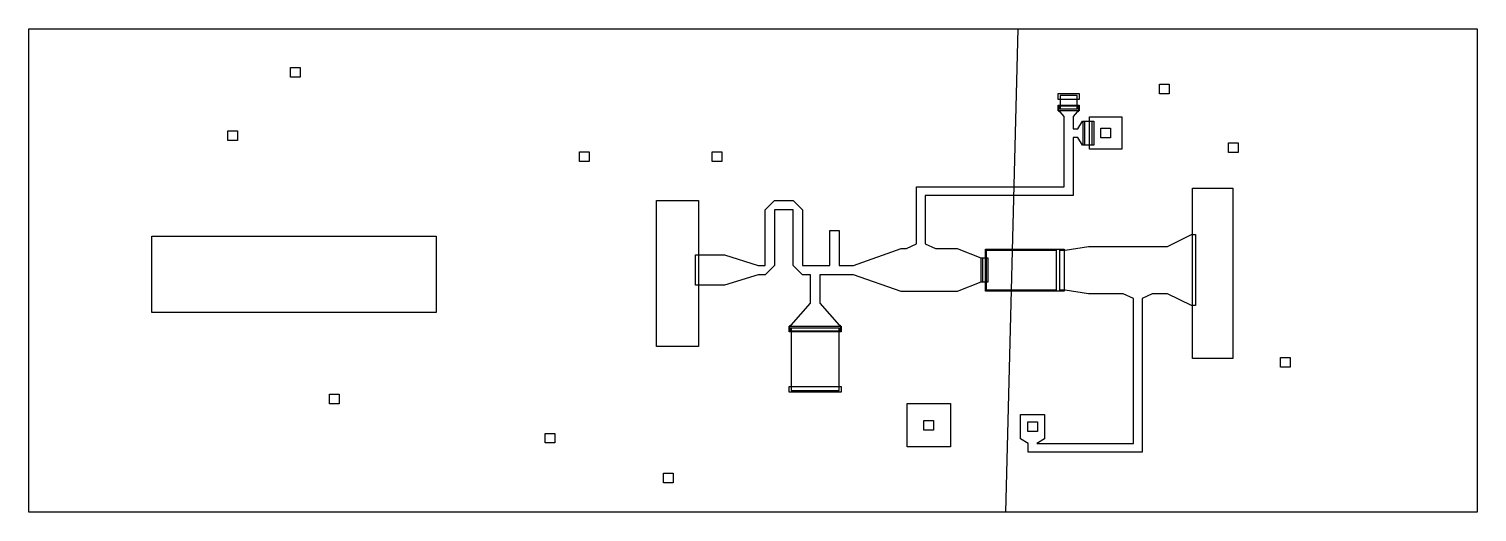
# Model space of a CAD drawing. Extents: x -417 to 2583, y -159 to 841.
import ezdxf

# ---------------------------------------------------------------- set-up
doc = ezdxf.new("R2010")
doc.units = 0
for name, color, linetype in [('L10D1_BC_TR', 4, 'CONTINUOUS'), ('L40D1_BC_EL', 5, 'CONTINUOUS'), ('L48D0_PORT_BACK', 14, 'CONTINUOUS'), ('L49D0_DIEL_GaAs', 13, 'CONTINUOUS'), ('L4D1_BC_N1', 6, 'CONTINUOUS'), ('L51D1_BC_EL1', 10, 'CONTINUOUS'), ('L52D1_BC_EL2', 12, 'CONTINUOUS'), ('L61D0_SPLIT_1', 15, 'CONTINUOUS'), ('L62D0_BC_STRIP', 16, 'CONTINUOUS'), ('L6D1_BC_RM', 8, 'CONTINUOUS')]:
    doc.layers.add(name, color=color, linetype=linetype)

# ---------------------------------------------------------------- blocks, each defined once
blk = doc.blocks.new('ISMN_2')
at = {"layer": 'L6D1_BC_RM'}
blk.add_lwpolyline([(859.05, -225.41), (859.05, -96.51), (958.38, -96.51), (958.38, -225.41)], close=True, dxfattribs=at)
blk = doc.blocks.new('DC_feed_DRAIN')
at = {"layer": 'L6D1_BC_RM'}
blk.add_lwpolyline([(-20.06, 224.46), (-20.06, 252.16), (14.94, 252.16), (14.94, 224.46)], close=True, dxfattribs=at)
blk.add_lwpolyline([(-20.06, 224.46), (-20.06, 252.16), (14.94, 252.16), (14.94, 224.46)], close=True, dxfattribs=at)
blk = doc.blocks.new('Stage_1_2_3_LNA_layout')
at = {"yscale": -1}
for name, p in [('DC_feed_DRAIN', (1740, 928)), ('ISMN_2', (303.64, -3.48))]:
    blk.add_blockref(name, p, dxfattribs=at)

msp = doc.modelspace()

# ---------------------------------------------------------------- linework, layer by layer
at = {"layer": 'L10D1_BC_TR'}
for points in [[(125.46, 741.65), (125.46, 761.65), (145.46, 761.65), (145.46, 741.65)], [(1925.38, 707.1), (1925.38, 727.1), (1945.38, 727.1), (1945.38, 707.1)], [(1925.38, 707.1), (1925.38, 727.1), (1945.38, 727.1), (1945.38, 707.1)], [(-4.18, 610.55), (-4.18, 630.55), (15.82, 630.55), (15.82, 610.55)], [(1803.95, 615.61), (1803.95, 635.61), (1823.95, 635.61), (1823.95, 615.61)], [(2068.87, 585.23), (2068.87, 605.23), (2088.87, 605.23), (2088.87, 585.23)], [(723.73, 566.61), (723.73, 586.61), (743.73, 586.61), (743.73, 566.61)], [(999.21, 566.6), (999.21, 586.6), (1019.21, 586.6), (1019.21, 566.6)], [(999.21, 566.6), (999.21, 586.6), (1019.21, 586.6), (1019.21, 566.6)], [(2176.2, 140.98), (2176.2, 160.98), (2196.2, 160.98), (2196.2, 140.98)], [(205.82, 65.11), (205.82, 85.11), (225.82, 85.11), (225.82, 65.11)], [(1437.54, 10.88), (1437.54, 30.88), (1457.54, 30.88), (1457.54, 10.88)], [(652.91, -15.89), (652.91, 4.11), (672.91, 4.11), (672.91, -15.89)], [(1652.66, 7.99), (1652.66, 27.99), (1672.66, 27.99), (1672.66, 7.99)], [(898.02, -98.52), (898.02, -78.52), (918.02, -78.52), (918.02, -98.52)], [(898.02, -98.52), (898.02, -78.52), (918.02, -78.52), (918.02, -98.52)], [(898.02, -98.52), (898.02, -78.52), (918.02, -78.52), (918.02, -98.52)]]:
    msp.add_lwpolyline(points, close=True, dxfattribs=at)
at = {"layer": 'L40D1_BC_EL'}
for points in [[(1160.69, 215.93), (1160.69, 227.93), (1162.69, 227.93), (1202.73, 273.46), (1202.73, 332.49), (1186.24, 332.49), (1166.99, 351.73), (1166.99, 466.73), (1127.99, 466.73), (1127.99, 351.73), (1108.74, 332.49), (1094.09, 332.49), (1024.78, 310.61), (971.14, 310.61), (971.14, 310.62), (964.704, 310.62), (964.704, 373.62), (971.14, 373.62), (971.14, 373.61), (1024.78, 373.61), (1094.09, 351.73), (1108.74, 351.73), (1108.74, 466.73), (1127.99, 485.98), (1166.99, 485.98), (1186.24, 466.73), (1186.24, 351.73), (1242.86, 351.73), (1242.86, 423.81), (1262.11, 423.81), (1262.11, 351.73), (1291.98, 351.73), (1390.34, 386.61), (1401.45, 386.61), (1422.45, 396.61), (1422.45, 514.61), (1728.45, 514.61), (1728.45, 634.602), (1728.44, 634.602), (1728.44, 659.84), (1719.94, 669.84), (1717.94, 669.84), (1717.94, 681.84), (1756.94, 681.84), (1756.94, 669.84), (1754.94, 669.84), (1746.44, 659.84), (1746.44, 634.61), (1756.45, 634.61), (1766.45, 650.61), (1770.45, 650.61), (1770.45, 600.61), (1766.45, 600.61), (1756.45, 616.61), (1746.45, 616.61), (1746.45, 496.61), (1440.45, 496.61), (1440.45, 396.61), (1461.45, 386.61), (1506.22, 386.61), (1555.21, 367.11), (1559.21, 367.11), (1559.21, 317.11), (1555.21, 317.11), (1506.22, 297.61), (1390.34, 297.61), (1291.98, 332.49), (1221.98, 332.49), (1221.98, 273.46), (1262.02, 227.93), (1264.02, 227.93), (1264.02, 215.93)], [(1653.66, -35.01), (1653.66, -17.01), (1637.66, -7.01), (1637.66, 42.99), (1687.66, 42.99), (1687.66, -7.01), (1671.66, -17.01), (1871.66, -17.01), (1871.66, 282.99), (1850.66, 292.99), (1778.78, 292.99), (1730.41, 300.78), (1719.41, 300.78), (1719.41, 383.45), (1730.41, 383.45), (1778.78, 391.23), (1942.04, 391.23), (1991.65, 415.605), (1991.65, 415.62), (2000.01, 415.62), (2000.01, 268.62), (1991.66, 268.62), (1991.66, 268.61), (1942.04, 292.99), (1910.66, 292.99), (1889.66, 282.99), (1889.66, -35.01)], [(1567.21, 300.78), (1567.21, 383.45), (1711.41, 383.45), (1711.41, 300.78)]]:
    msp.add_lwpolyline(points, close=True, dxfattribs=at)
at = {"layer": 'L48D0_PORT_BACK'}
for points in [[(1994.209, 159.109), (1994.209, 511.649), (2077.298, 511.649), (2077.298, 159.109)], [(883.818, 183.81), (883.818, 486.272), (970.816, 486.272), (970.816, 183.81)]]:
    msp.add_lwpolyline(points, close=True, dxfattribs=at)
at = {"layer": 'L49D0_DIEL_GaAs'}
msp.add_lwpolyline([(-416.51, -158.78), (-416.51, 841.22), (2583.49, 841.22), (2583.49, -158.78)], close=True, dxfattribs=at)
at = {"layer": 'L4D1_BC_N1'}
for points in [[(1715.94, 695.54), (1715.94, 707.54), (1758.94, 707.54), (1758.94, 695.54)], [(1715.94, 671.84), (1715.94, 683.84), (1758.94, 683.84), (1758.94, 671.84)], [(1780.45, 592.11), (1780.45, 659.11), (1847.45, 659.11), (1847.45, 592.11)], [(1565.21, 298.78), (1565.21, 385.45), (1728.41, 385.45), (1728.41, 298.78)], [(1158.69, 213.93), (1158.69, 225.93), (1266.02, 225.93), (1266.02, 213.93)], [(1158.69, 89.03), (1158.69, 101.03), (1266.02, 101.03), (1266.02, 89.03)], [(1402.54, -24.12), (1402.54, 65.88), (1492.54, 65.88), (1492.54, -24.12)]]:
    msp.add_lwpolyline(points, close=True, dxfattribs=at)
at = {"layer": 'L51D1_BC_EL1'}
for points in [[(1767.45, 600.61), (1767.45, 650.61), (1789.45, 650.61), (1789.45, 600.61)], [(1556.21, 317.11), (1556.21, 367.11), (1570.21, 367.11), (1570.21, 317.11)]]:
    msp.add_lwpolyline(points, close=True, dxfattribs=at)
at = {"layer": 'L52D1_BC_EL2'}
for points in [[(1767.45, 600.61), (1767.45, 650.61), (1770.45, 650.61), (1770.45, 600.61)], [(1786.45, 600.61), (1786.45, 650.61), (1789.45, 650.61), (1789.45, 600.61)], [(1556.21, 317.11), (1556.21, 367.11), (1559.21, 367.11), (1559.21, 317.11)], [(1567.21, 317.11), (1567.21, 367.11), (1570.21, 367.11), (1570.21, 317.11)]]:
    msp.add_lwpolyline(points, close=True, dxfattribs=at)
at = {"layer": 'L61D0_SPLIT_1'}
msp.add_lwpolyline([(1632.097, 841.22), (1606.628, -158.78)], dxfattribs=at)
at = {"layer": 'L62D0_BC_STRIP'}
msp.add_lwpolyline([(-161.736, 254.156), (-161.736, 412.042), (427.445, 412.042), (427.445, 254.156)], close=True, dxfattribs=at)

# ---------------------------------------------------------------- block references
msp.add_blockref('Stage_1_2_3_LNA_layout', (0, 0))

doc.saveas('drawing.dxf')
